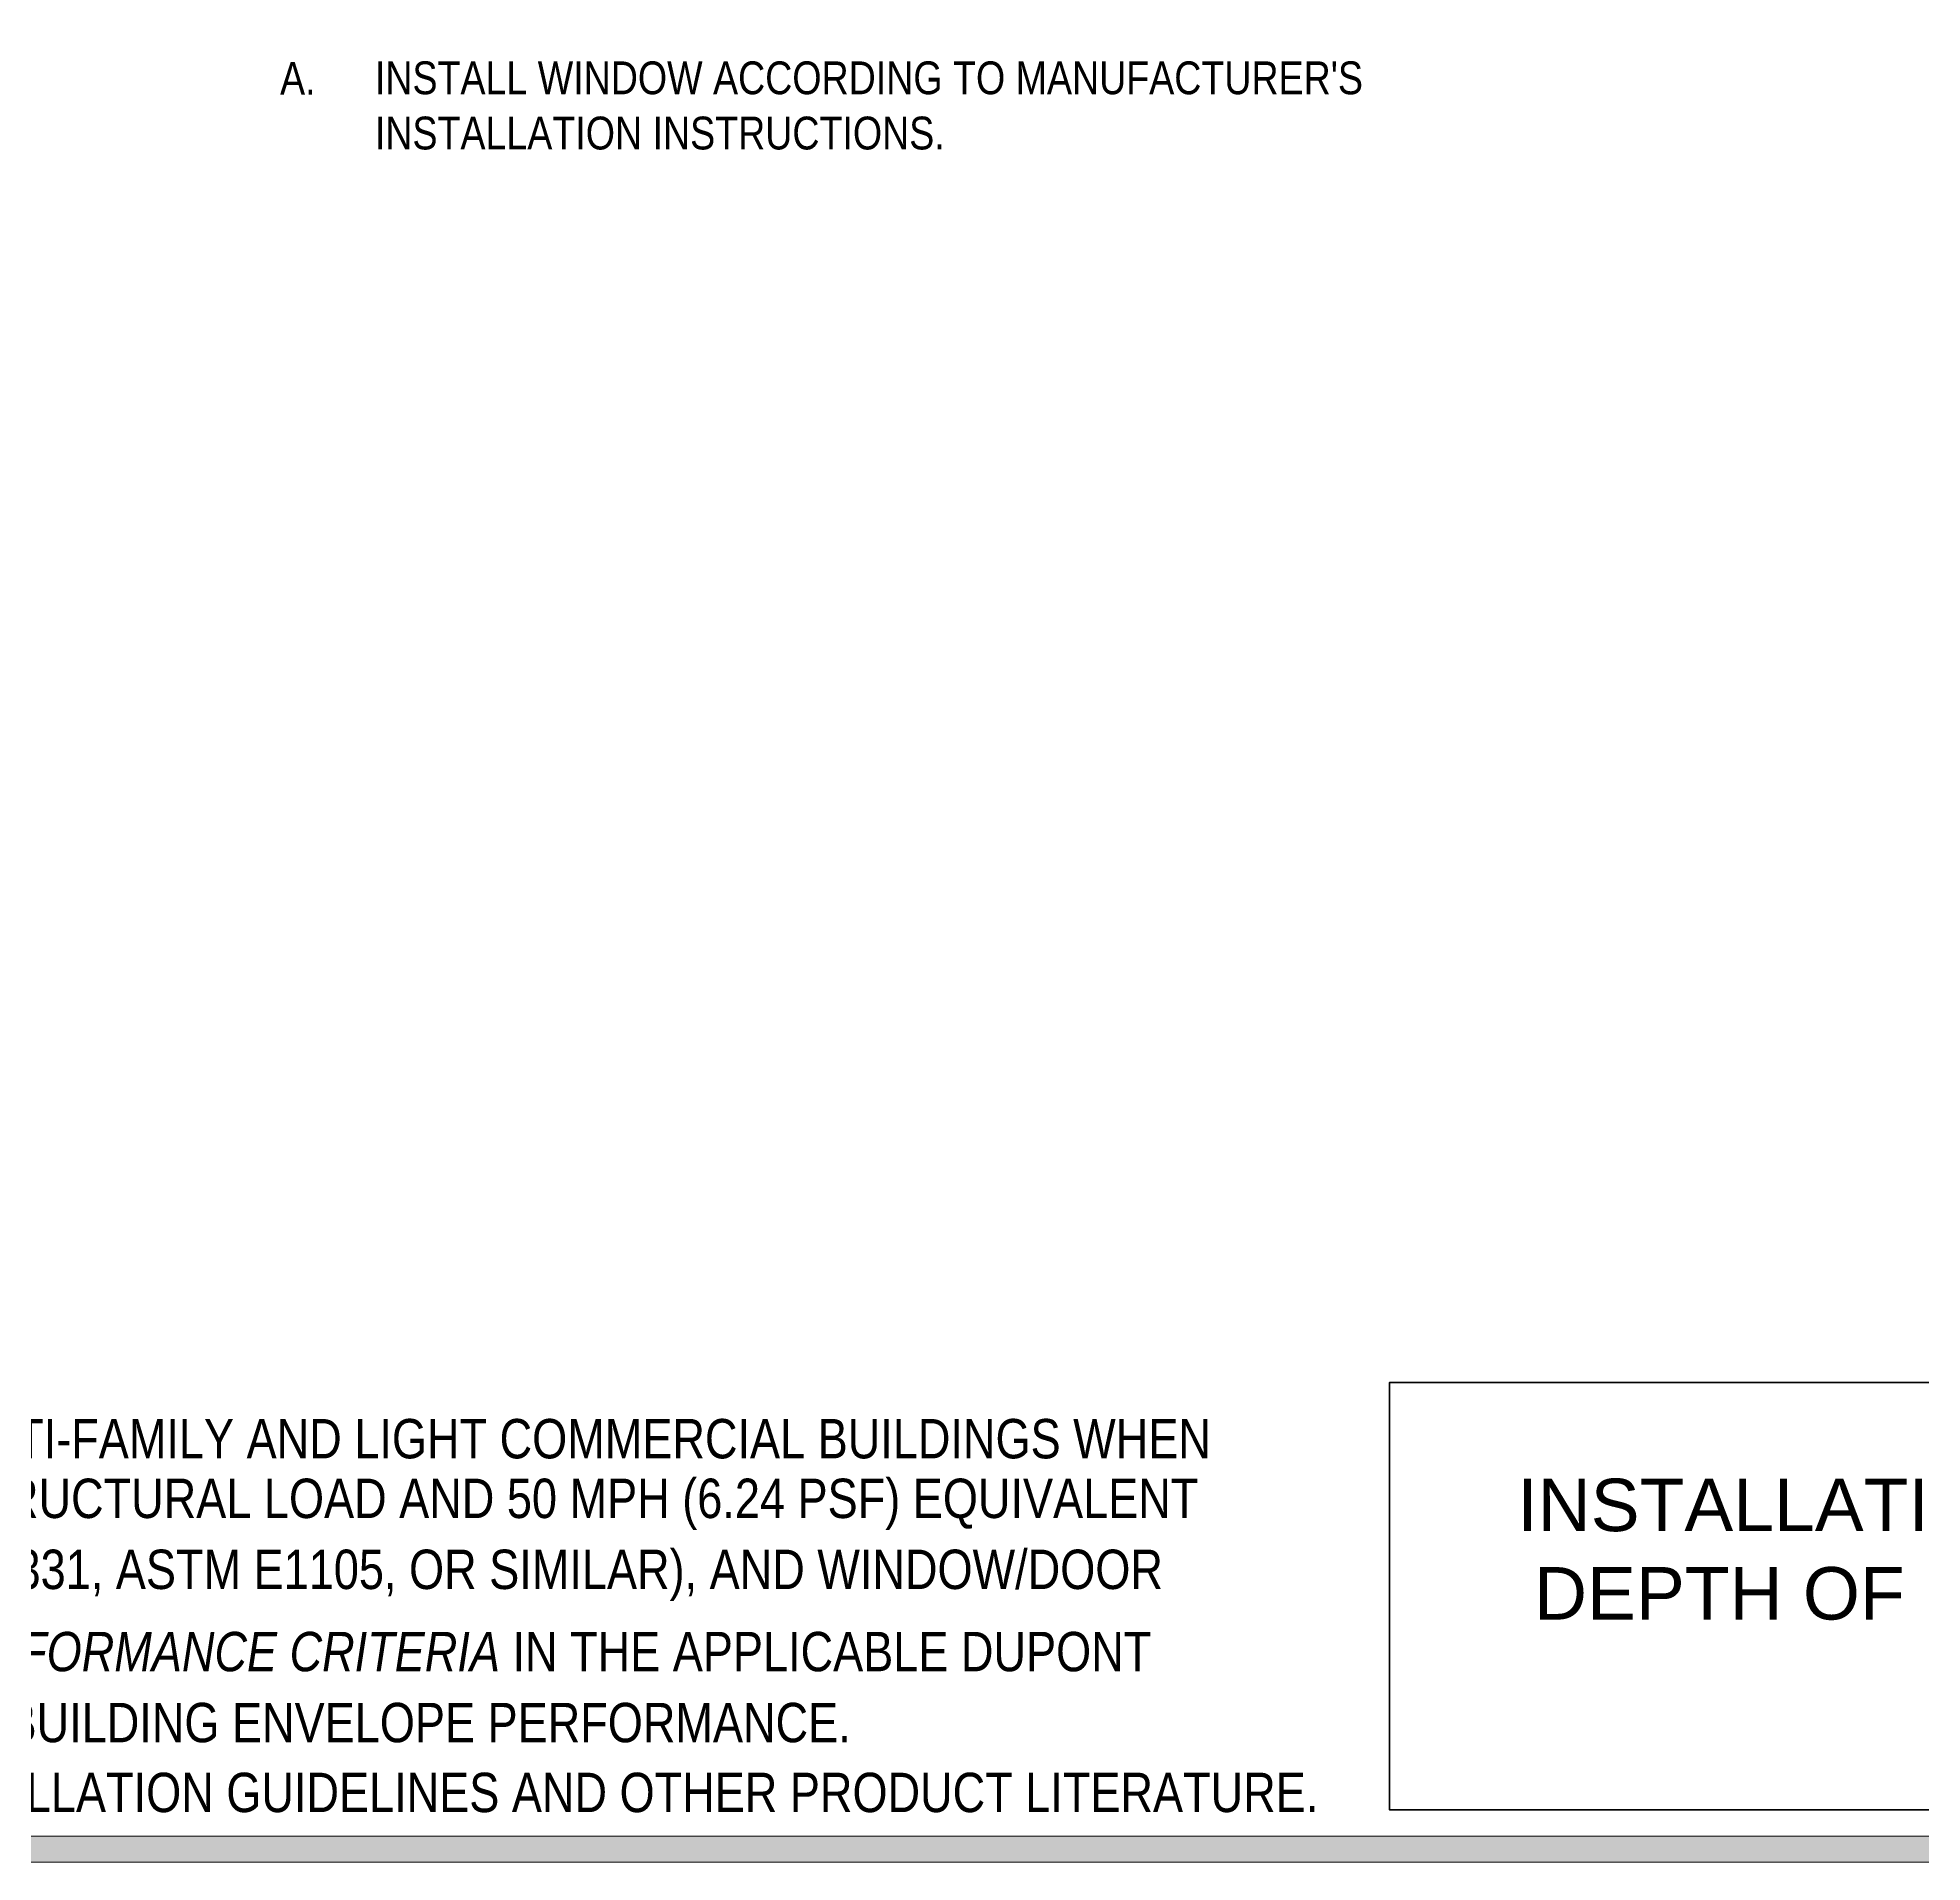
# Model space of a CAD drawing. Extents: x -1337 to 5791, y -3809 to 1769.
# Drawn here: x -441 to 205, y -3693 to -3067 of the extents above; entities that cross this region are included whole.
import ezdxf

# ---------------------------------------------------------------- set-up
doc = ezdxf.new("R2010")
doc.units = 0
doc.header["$MEASUREMENT"] = 0
for name, color, linetype, lineweight in [('.ATI-TEXT', 7, 'Continuous', 0), ('A-ANNO-TTLB-TEXT-MEDM', 7, 'Continuous', 0), ('A-DETL-MEDM', 7, 'Continuous', 0), ('G-ANNO-TTLB', 7, 'Continuous', 0)]:
    doc.layers.add(name, color=color, linetype=linetype, lineweight=lineweight)

# ---------------------------------------------------------------- blocks, each defined once
blk = doc.blocks.new('Block_83')
at = {"layer": '.ATI-TEXT', "char_height": 0.2, "attachment_point": 7}
for s, insert in [('\\C18;\\c0;\\FArial Narrow|b0|i0|c1;\\H11.249999;\\W1.000000;A.', (-357.79, -3086.23)), ("\\C18;\\c0;\\FArial Narrow|b0|i0|c1;\\H11.249999;\\W1.000000;INSTALL WINDOW ACCORDING TO MANUFACTURER'S", (-325.27, -3086.23)), ('\\C18;\\c0;\\FArial Narrow|b0|i0|c1;\\H11.249999;\\W1.000000;INSTALLATION INSTRUCTIONS.', (-325.27, -3105.17))]:
    blk.add_mtext(s, dxfattribs=dict(at, insert=insert))
blk = doc.blocks.new('Block_85')
at = {"layer": '.ATI-TEXT', "char_height": 0.2, "attachment_point": 7}
for s, insert in [('\\C18;\\c0;\\FArial Narrow|b0|i0|c1;\\H13.500003;\\W1.000000;INSTALLATION IS APPLICABLE FOR SINGLE-FAMILY RESIDENTIAL & WOOD-FRAMED MULITI-FAMILY AND LIGHT COMMERCIAL BUILDINGS WHEN ', (-1121.08, -3554.22)), ('\\C18;\\c0;\\FArial Narrow|b0|i0|c1;\\H13.500003;\\W1.000000;PERFORMANCE REQUIREMENTS DO NOT EXCEED ASTM E1677 (65 MPH EQUIVALENT STRUCTURAL LOAD AND 50 MPH (6.24 PSF) EQUIVALENT', (-1121.08, -3578.56)), ('\\C18;\\c0;\\FArial Narrow|b0|i0|c1;\\H13.500003;\\W1.000000;WIND-DRIVEN RAIN WATER INFILTRATION WHEN TESTED IN ACCORDANCE WITH ASTM E331, ASTM E1105, OR SIMILAR), AND WINDOW/DOOR', (-1121.08, -3602.91)), ('\\C18;\\c0;\\FArial Narrow|b0|i0|c1;\\H13.500003;\\W1.000000;DESIGN RATINGS THAT DO NOT EXCEED DP45. SEE \\FArial Narrow Italic|b0|i1|c1;APPLICABLE STRUCTURES AND PERFORMANCE CRITERIA \\FArial Narrow|b0|i0|c1;IN THE APPLICABLE DUPONT', (-1120.86, -3627.25)), ('\\C18;\\c0;\\FArial Narrow|b0|i0|c1;\\H13.500003;\\W1.000000;INSTALLATION GUIDELINE FOR MORE INFORMATION REGARDING BUILDING TYPES AND BUILDING ENVELOPE PERFORMANCE.  ', (-1120.88, -3651.6)), ('\\C18;\\c0;\\FArial Narrow|b0|i0|c1;\\H13.500003;\\W1.000000;ALWAYS CHECK \\L\\C160;\\c16730368;BUILDING.DUPON\\l\\LT\\l\\L.COM\\l\\C18;\\c0; FOR THE LATEST VERSIONS OF DUPONT INSTALLATION GUIDELINES AND OTHER PRODUCT LITERATURE.', (-1119.39, -3675.57))]:
    blk.add_mtext(s, dxfattribs=dict(at, insert=insert))
blk = doc.blocks.new('Block_842')
at = {"layer": 'A-ANNO-TTLB-TEXT-MEDM', "char_height": 0.2, "attachment_point": 7}
for s, insert in [('\\C5;\\c16711680;\\FArial|b0|i0|c1;\\H18.000001;\\W1.000000;INSTALLATION FOR RECESSED WINDOW CONDITIONS WHERE', (66.59, -3579.26)), ('\\C5;\\c16711680;\\FArial|b0|i0|c1;\\H18.000001;\\W1.000000;DEPTH OF RECESS IS LESS THAN 1/2 THE WIDTH OF RECESS', (72.32, -3609.58))]:
    blk.add_mtext(s, dxfattribs=dict(at, insert=insert))

msp = doc.modelspace()

# ---------------------------------------------------------------- hatches: boundary and pattern name
at = {"layer": 'G-ANNO-TTLB', "true_color": 0xff00ff, "transparency": 33554687}
h = msp.add_hatch(color=6, dxfattribs=at)
edge = h.paths.add_edge_path()
edge.add_spline(control_points=[(1773.02, -3692.6), (1773.02, -3692.6), (-1156.5, -3692.6), (-1156.5, -3692.6), (-1156.5, -3692.6), (-1156.5, -1235.6), (-1156.5, -1235.6), (-1156.5, -1235.6), (1773.02, -1235.6), (1773.02, -1235.6), (1773.02, -1235.6), (1773.02, -3692.6), (1773.02, -3692.6)], knot_values=[0, 0, 0, 0, 1, 1, 1, 2, 2, 2, 3, 3, 3, 4, 4, 4, 4], degree=3, periodic=0)
edge = h.paths.add_edge_path()
edge.add_spline(control_points=[(-1147.5, -1244.6), (-1147.5, -1244.6), (-1147.5, -3683.6), (-1147.5, -3683.6), (-1147.5, -3683.6), (1764.02, -3683.6), (1764.02, -3683.6), (1764.02, -3683.6), (1764.02, -1244.6), (1764.02, -1244.6), (1764.02, -1244.6), (-1147.5, -1244.6), (-1147.5, -1244.6)], knot_values=[0, 0, 0, 0, 1, 1, 1, 2, 2, 2, 3, 3, 3, 4, 4, 4, 4], degree=3, periodic=0)
edge.add_line((-1147.5, -1244.6), (-1147.5, -1244.6))

# ---------------------------------------------------------------- linework, layer by layer
at = {"layer": 'A-DETL-MEDM', "color": 18, "lineweight": 106, "true_color": 0x000000}
msp.add_lwpolyline([(881.44, -3527.95), (22.78, -3527.95), (22.69, -3674.6), (881.38, -3674.6)], close=True, dxfattribs=at)
at = {"layer": 'G-ANNO-TTLB', "color": 6, "lineweight": 9, "true_color": 0xff00ff}
for p, q in [((-1147.5, -3683.6), (1764.02, -3683.6)), ((1764.02, -3683.6), (-1147.5, -3683.6)), ((-1156.5, -3692.6), (1773.02, -3692.6))]:
    msp.add_line(p, q, dxfattribs=at)
at = {"layer": 'G-ANNO-TTLB'}
for points in [[(1773.02, -3692.6), (1773.02, -3692.6), (-1156.5, -3692.6), (-1156.5, -3692.6), (-1156.5, -3692.6), (-1156.5, -1235.6), (-1156.5, -1235.6), (-1156.5, -1235.6), (1773.02, -1235.6), (1773.02, -1235.6), (1773.02, -1235.6), (1773.02, -3692.6), (1773.02, -3692.6)], [(-1147.5, -1244.6), (-1147.5, -1244.6), (-1147.5, -3683.6), (-1147.5, -3683.6), (-1147.5, -3683.6), (1764.02, -3683.6), (1764.02, -3683.6), (1764.02, -3683.6), (1764.02, -1244.6), (1764.02, -1244.6), (1764.02, -1244.6), (-1147.5, -1244.6), (-1147.5, -1244.6)]]:
    msp.add_open_spline(points, degree=3, knots=[0, 0, 0, 0, 1, 1, 1, 2, 2, 2, 3, 3, 3, 4, 4, 4, 4], dxfattribs=at)

# ---------------------------------------------------------------- block references
at = {"layer": '.ATI-TEXT'}
for name in ['Block_83', 'Block_85']:
    msp.add_blockref(name, (0, 0), dxfattribs=at)
at = {"layer": 'A-ANNO-TTLB-TEXT-MEDM'}
msp.add_blockref('Block_842', (0, 0), dxfattribs=at)

doc.saveas('drawing.dxf')
